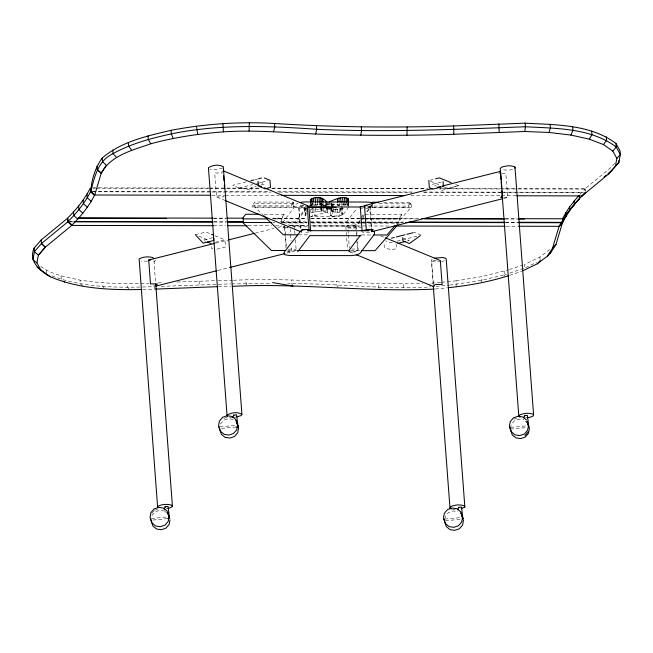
<?xml version="1.0" encoding="UTF-8"?>
<svg xmlns="http://www.w3.org/2000/svg" width="653" height="653" viewBox="0 0 653 653"><rect width="100%" height="100%" fill="white"/><g stroke="black" fill="none" stroke-linecap="round" stroke-linejoin="round"><path stroke-width="0.49" stroke-dasharray="3.27 2.45" d="M355.705 225.734L355.632 226.583L354.048 227.383L351.453 227.889L346.58 227.522L345.853 226.762L348.89 225.22L351.698 224.926L355.705 225.734L356.677 238.704M356.75 239.7L357.436 250.515L353.257 251.829L348.384 251.454M372.422 204.56L366.243 213.441M252.009 205.85L290.446 205.915L293.328 202.095L293.417 207.246L293.328 202.095L254.899 202.03L252.009 205.85L252.099 206.993L290.528 207.066L293.417 203.238M309.016 205.76L320.501 203.973A2.514 0.743 -4.3 0 0 321.521 203.214L319.717 204.144L320.256 211.327L310.526 212.788M320.256 211.327L322.076 210.388L311.816 207.981M348.416 206.993C345.388 213.833 340.033 217.931 332.622 216.38L331.593 203.23C330.198 205.671 338.491 204.283 339.323 205.63M342.156 206.658L342.817 214.404L341.992 213.36L331.732 210.943L333.552 210.005L346.008 208.038M456.088 286.961L456.308 280.823L481.653 276.668L508.458 269.869M444.791 518.988L445.338 516.213L448.505 512.564L453.141 510.948L457.9 511.65M510.515 428.172L511.25 424.474L514.409 420.826L519.053 419.21L523.804 419.912M481.081 282.039L481.922 280.259L481.653 276.668M293.907 226.664L294.34 225.807L293.205 225.122L288.022 224.999M295.393 239.773L296.144 249.74L295.703 250.605L293.826 251.356L288.406 251.707M433.192 284.806L431.364 260.465L432.041 259.176L434.874 258.049M366.782 205.695L370.227 206.707L369.761 207.564L367.859 208.315L365.133 208.723M504.002 276.146L504.973 274.725L508.728 273.452M153.977 262.18L155.61 260.016M223.244 170.841L221.612 173.004L214.715 172.996L216.51 196.928L224.91 200.398M224.501 195.5L223.408 196.937L216.51 196.928M284.088 214.331L281.198 218.151L281.288 219.294L284.177 215.474L284.088 214.331L261.837 214.29M281.557 222.934L281.198 218.151L273.109 218.135M282.659 222.616L296.633 204.12A7.24 2.139 -4.3 0 1 297.809 203.279M284.235 226.444L283.149 227.881L288.071 227.889M306.388 207.368L295.474 221.816L295.556 222.967L307.081 207.711M306.51 212.854L304.967 214.927L307.147 216.314M320.721 206.666L321.056 211.156L321.798 210.16L321.545 206.568M331.724 207.589L331.455 203.997L332.23 202.993L332.548 207.483M331.797 208.487L332.002 211.18L332.769 210.176L332.614 208.38M346.686 221.914L356.995 208.266M360.987 217.531L363.297 214.47L401.734 214.543L401.815 215.686L399.203 219.147L399.481 222.787L362.056 222.722M360.081 220.339L357.656 223.555A7.24 2.139 -4.3 0 1 348.963 225.742L311.628 225.677M362.513 217.123L364.333 214.715M366.766 211.499L371.018 205.866M371.394 205.646L369.761 207.809L371.484 230.746M361.044 227.775L356.383 225.848L354.742 228.011L347.845 228.003M360.17 221.481L356.571 225.538L351.869 226.722L311.718 226.82M362.603 218.265L363.811 216.657M401.734 214.543L398.844 218.363L362.431 218.298M383.662 202.259L410.974 202.308L408.084 206.136L369.647 206.062L369.737 207.205L408.174 207.279L410.786 203.826L378.414 203.76M500.565 171.347L498.933 173.51L505.83 173.527L507.626 197.459L503.683 198.455M220.428 423.944L223.595 420.295L228.232 418.679L232.99 419.381L234.451 420.614M151.937 513.201L153.83 511.013M151.888 515.584L155.047 511.936L159.691 510.32L163.487 510.883M614.742 163.348L611.526 167.029L585.186 188.725L515.837 188.595M396.289 224.289L411.333 207.099L410.974 202.308M579.831 194.374L584.9 189.109L585.104 191.802M300.609 228.379L299.033 207.434L299.866 206.577L303.89 205.687M509.666 273.134L524.702 268.065L524.432 264.473L539.941 256.98L550.528 248.997M306.363 213.776L305.392 214.339L304.853 207.156L305.824 206.593L306.233 211.98M525.616 267.624L536.562 262.335M222.624 168.05L215.71 169.788L209.858 169.168M326.222 208.731L328.949 209.091L332.361 208.005M330.532 215.572L329.994 208.397L333.748 209.376L334.287 216.559L310.657 216.51L314.379 216.012L325.749 212.201L327.586 212.6L330.532 215.572L332.622 216.38M509.397 269.55L522.555 265.102M509.724 275.305L522.163 271.101M223.93 418.336L227.595 417.096L232.346 417.798M154.467 510.287L159.046 508.744M513.829 419.177L517.494 417.936M455.712 184.57L458.414 185.689L440.734 190.7L440.514 187.705M348.465 203.156L348.669 205.85L345.029 204.83L319.521 204.781L312.477 205.785L312.273 203.091M333.748 209.376L340.793 208.372L341.331 215.555M310.118 209.335L315.334 208.372L315.872 215.547M343.021 203.026L343.151 204.822L337.936 205.785L337.732 203.091M322.77 205.409L327.047 205.417M288.226 249.34L292.642 248.752L296.144 249.74M246.099 181.893L232.664 185.281L239.243 187.999L251.683 190.358L251.454 187.362L256.147 186.178M254.743 179.714L257.617 178.995M239.243 187.999L252.678 184.611M256.523 183.648L268.04 180.742M260.841 184.995L264.596 184.048L259.894 182.105M195.32 234.696L205.989 232.011L210.495 233.88M429.772 180.301L434.62 179.085M212.617 237.716L202.92 240.157L205.622 241.275M441.134 182.154L432.408 184.358L436.906 186.219M215.237 242.287L224.934 239.839L225.473 247.022L214.813 249.707M215.759 243.112L227.595 240.133M255.201 233.17L273.934 228.452M277.876 227.456L282.806 226.216M458.414 185.689L447.754 188.382L444.146 186.889M217.898 270.464L229.725 267.477M286.912 253.07L291.842 251.829L291.393 245.846M412.574 232.876L414.492 232.395L421.071 235.113M392.282 242.369L390.363 242.851L385.662 240.908M397.081 241.161L417.234 236.076M407.35 241.006L409.227 240.533L402.648 237.814M441.714 261.469L444.415 260.784M306.42 208.201L301.906 208.601L299.792 208.193L299.033 207.434M309.081 231.962L303.702 232.541M512.523 169.462L508.638 170.237L501.308 169.69M234.313 417.283L235.953 417.038M369.663 232.248L364.243 232.582L362.448 232.06M147.619 261.167L141.277 261.151M166.229 508.663L167.911 508.483M351.624 249.054L356.032 249.054L357.501 249.675M440.612 282.357L429.821 283.41L430.09 287.002C383.94 289.703 337.887 283.475 291.72 283.663L287.647 283.655M441.591 282.259L456.308 280.823M435.975 286.422L448.725 285.173M449.713 285.083L481.922 280.259L504.973 274.725L504.704 271.134M435.331 288.985L447.191 287.826M219.922 426.825L235.692 425.348M221.489 428.384L236.272 426.997M510.736 427.356L526.506 425.878M510.336 429.103L526.106 427.617M151.374 518.474L167.144 516.988M152.941 520.033L167.731 518.637M444.832 519.094L462.569 517.429M445.411 520.751L460.202 519.364M440.808 261.698L436.571 261.959L433.053 261.502L431.364 260.465M157.953 282.896L162.964 282.667M176.996 282.031L217.261 280.619M161.234 286.349L230.689 283.916M233.456 280.259C296.601 277.386 359.623 285.002 422.703 283.647M40.812 266.383C52.028 275.019 66.647 277.027 80.074 280.137C102.839 283.508 125.898 284.382 148.876 283.222M142.795 289.459L154.598 289.14L154.214 286.675C119.793 287.744 83.845 288.34 51.269 275.639M218.273 280.594L232.444 280.284M231.701 283.892L271.346 283.622M218.347 286.659L230.574 286.381M525.575 417.765L527.249 417.732M92.571 187.827L208.838 188.04M209.858 188.04L259.837 188.129M272.072 188.154L428.123 188.439M442.399 188.464L514.817 188.595M93.306 188.211L95.338 188.211M96.358 188.219L208.552 188.423M209.572 188.423L259.551 188.513M271.787 188.537L424.776 188.815M439.053 188.839L500.247 188.954M501.267 188.954L584.9 189.109M92.84 191.419L223.391 191.656M224.412 191.656L269.289 191.737M277.443 191.753L412.076 191.998M423.291 192.023L500.81 192.162M501.83 192.162L583.423 192.309M92.555 191.794L210.862 192.015M211.882 192.015L271.036 192.121M279.198 192.137L411.782 192.382M424.026 192.406L502.557 192.545M503.577 192.545L583.129 192.692M211.98 195.223L224.208 195.247M225.228 195.247L279.264 195.345M410.786 195.59L500.508 195.753M501.528 195.753L515.805 195.778M503.683 197.451L507.626 197.459M293.14 203.605L254.711 203.54L254.98 207.181L262.963 214.968M303.253 205.524L300.298 205.515L298.666 207.678L300.462 231.611M293.695 206.887L307.685 206.911M366.896 207.017L372.896 207.025L372.626 207.393L372.349 203.752M254.98 207.181L305.604 207.27M362.464 207.376L411.055 207.466L410.786 203.826M213.678 218.135L225.914 218.151M272.832 218.241L306.486 218.298M310.567 218.306L359.525 218.396M360.546 218.404L363.607 218.404M364.627 218.404L418.679 218.51M505.373 218.665L517.609 218.69M213.384 218.518L225.628 218.535M272.546 218.624L307.22 218.682M311.301 218.69L416.353 218.886M505.087 219.049L517.323 219.065M274.48 218.918L281.565 218.926M360.774 219.073L363.803 219.081M364.815 219.081L399.203 219.147M70.14 221.457L72.181 221.465M213.947 221.726L226.183 221.742M280.243 221.84L306.763 221.889M310.534 221.849L361.835 221.996M362.856 221.996L365.917 221.996M366.937 222.004L403.652 222.069M505.642 222.257L517.878 222.273M69.847 221.84L72.907 221.849M213.662 222.102L225.897 222.126M281.99 222.232L306.469 222.273M310.55 222.281L359.509 222.371M360.529 222.371L364.603 222.379M365.623 222.379L403.366 222.453M505.357 222.64L517.592 222.657M272.734 222.559L274.758 222.559M281.835 222.575L307.22 222.616M311.285 222.624L360.032 222.714M283.59 222.942L306.91 222.983M311.987 222.991L361.68 223.081M362.693 223.089L399.203 223.155M289.434 225.636L307.596 225.669M213.458 225.693L225.693 225.718M248.116 225.758L271.566 225.799M275.648 225.807L281.761 225.816M289.924 225.832L307.253 225.865M311.334 225.873L389.833 226.02M506.067 226.232L517.282 226.248M292.544 226.787L307.677 226.811M298.527 234.835L309.702 234.851M361.501 234.949L372.667 234.966M287.687 250.523L296.829 250.54M350.661 250.638L359.803 250.654M286.92 251.821L291.842 251.829M349.42 248.94L349.649 251.936L356.546 251.944L358.179 249.789L357.501 240.81M436.392 260.531L433.429 260.523L431.796 262.686L433.6 286.618M288.406 227.815L284.79 227.26L284.422 226.452L286.145 249.389M452.505 509.373L455.361 509.789M283.018 226.126L284.937 226.607M323.072 203.067L323.276 205.76L319.521 204.781L319.39 202.985M360.644 208.127L362.439 208.65M430.605 181.297L440.538 185.395M380.634 235.872L384.364 237.414M349.649 251.936L354.31 253.862M215.008 235.741L224.934 239.839M198.928 236.19L207.956 239.92M213.098 249.005L211.392 248.295L211.172 245.422M525.273 421.144L527.477 422.997M164.442 511.021L166.646 512.874M82.939 286.275L80.343 283.72L80.074 280.137M104.292 288.259L102.848 286.398L102.578 282.806M379.385 288.316L378.454 287.083L378.185 283.492M338.14 287.32L336.581 284.871L336.311 281.28M293.001 286.104L291.72 283.663L291.45 280.072M128.633 289.026L127.849 287.402L127.58 283.81M246.532 285.206L245.601 279.99M310.714 203.336L310.926 206.03M585.186 188.725L585.39 191.419M539.941 256.98L540.137 259.674M403.383 284.308L403.652 287.9M396.085 243.847L396.444 248.638L390.902 250.034L384.323 247.316L383.98 242.826M370.227 206.707L371.884 228.648M356.383 225.848L356.979 233.831M348.571 202.814L348.841 206.405M348.155 203.41L348.351 206.095M347.788 203.573L347.918 205.369M347.11 203.067L347.314 205.76M346.531 203.222L346.67 205.018M348 229.995L348.294 233.986M348.376 234.982L349.347 247.944M345.674 203.548L345.812 205.344M344.89 203.034L345.029 204.83M345.853 226.762L347.576 249.699M343.845 203.01L344.049 205.703M341.813 207.817L342.352 214.992M341.454 206.177L341.992 213.36M341.095 203.197L341.225 204.985M340.442 208.503L340.776 212.992M339.299 203.524L339.429 205.32M339.331 208.846L339.87 216.029M337.552 209.189L338.091 216.372M335.626 209.368L336.173 216.551M333.014 202.83L333.348 207.319M333.422 208.209L333.552 210.005M332.002 204.169L332.54 211.352M331.242 203.499L331.463 207.352M331.577 207.981L331.732 210.943M330.785 208.862L331.332 216.045M329.961 201.557L330.5 208.74M329.259 201.769L329.528 205.36M329.594 206.258L329.798 208.952M328.41 201.908L328.679 205.499M328.745 206.397L328.949 209.091M327.52 201.957L327.79 205.54M327.863 206.438L328.067 209.131M327.251 208.111L327.586 212.6M326.712 201.908L326.982 205.491M327.047 206.389L327.251 209.082M326.663 205.205L327.202 212.388M326.067 201.761L326.337 205.352M326.41 206.25L326.606 208.944M325.684 201.557L326.557 212.249M325.21 205.018L325.749 212.201M324.321 205.066L324.859 212.249M323.472 205.205L324.01 212.38M322.974 208.103L323.308 212.592M322.345 203.491L322.484 205.287M321.537 203.214L322.027 210.658M321.472 205.671L321.276 202.977L320.501 203.973L320.656 205.768M321.056 203.156L321.268 205.54M321.333 206.438L321.676 210.927M320.729 202.805L320.933 205.499M320.998 206.397L321.268 209.988M317.505 202.985L317.644 204.781M315.587 203.173L315.717 204.96M313.807 203.516L313.938 205.311M313.84 208.829L314.379 216.012M312.624 202.952L312.828 205.646M312.044 209.164L312.583 216.347M311.481 203.491L311.612 205.287M311.252 203.646L311.391 205.442M310.779 203.001L310.975 205.695M310.183 210.233L310.322 212.029M305.89 215.963L305.351 208.78L304.42 207.727L304.853 207.156L304.42 207.727L305.139 215.49M294.34 225.807L294.642 229.799M294.715 230.795L294.944 233.782M290.12 228.893L291.018 240.859M284.781 225.718L286.43 247.658M199.043 281.027L199.312 284.618M153.969 260.694L155.479 282.129M154.084 284.879L154.214 286.675M61.064 275.901L61.333 279.492M46.428 270.301L46.698 273.885M321.798 210.16A2.514 0.743 -4.3 0 1 321.039 211.156M332.01 211.18A2.514 0.743 -4.3 0 1 332.769 210.176M331.471 203.997A2.514 0.743 -4.3 0 1 331.61 203.23"/><path stroke-width="0.98" d="M97.003 166.091L97.273 169.682L101.288 173.118C110.912 155.128 133.024 150.157 150.778 143.774C174.522 137.318 198.904 133.71 223.416 131.865C254.18 129.833 284.945 132.543 315.668 134.012C361.697 135.718 407.766 135.718 453.794 134.265L453.688 125.947C393.971 127.849 334.173 127.278 274.546 123.482C239.937 121.442 205.132 123.841 171.078 130.306C147.056 135.963 121.466 141.546 102.203 157.977C95.362 167.552 91.387 179.853 90.8 191.411L94.726 195.01L210.96 195.223M308.836 207.221L308.869 206.381L307.375 205.768M310.632 231.154L308.869 206.381M514.882 168.254L514.956 166.997C510.752 164.98 505.716 165.772 501.455 167.266L500.19 168.556L501.031 179.714M514.956 166.997L533.566 414.492L533.493 415.757L531.134 416.965L527.249 417.732M406.941 135.31L407.129 126.984M249.062 130.992L249.348 122.666M453.794 134.265L524.783 131.49L525.42 126.755L525.151 123.164L453.688 125.947M360.807 135.228L361.55 130.494L361.28 126.902M213.458 225.693L71.74 225.432L67.814 221.84L67.537 218.249L41.196 239.945L34.136 248.05C28.185 261.265 39.923 271.044 50.305 276.733C79.013 289.018 111.018 290.144 141.815 289.491M40.976 270.22L36.943 262.922L38.388 255.16L45.237 247.291L41.474 243.528L41.196 239.945M516.817 195.778L582.068 195.9L608.572 174.041L615.428 166.172L616.865 158.418L620.35 154.508L620.081 150.916L615.918 143.391C590.206 124.209 555.785 124.87 525.151 123.164M169.992 519.894L169.127 524.449L165.911 528.163L161.324 529.714L156.573 529.012L152.851 526L150.043 517.2L150.9 512.638L154.124 508.924L158.703 507.381L163.462 508.075L167.184 511.095L168.719 515.511M169.119 516.801L168.205 521.429L164.98 525.151L160.401 526.693L155.643 525.991L151.978 522.906L150.386 518.564M462.569 517.429L461.655 522.057L458.439 525.779L453.851 527.322L449.101 526.62L445.428 523.535L443.501 517.829L444.358 513.266L447.574 509.552L452.162 508.01L456.912 508.703L460.643 511.723L462.177 516.139M315.668 134.012L316.689 129.286L316.419 125.694M273.501 131.784L274.815 127.074L274.546 123.482M524.783 131.49L549.034 132.461L550.422 127.751L550.153 124.16M90.8 191.411C94.775 176.31 97.77 161.079 113.059 153.586C131.18 143.619 151.267 138.265 171.347 133.898C219.196 123.98 268.269 125.882 316.689 129.286C386.282 132.461 455.884 129.376 525.42 126.755C556.054 128.461 590.475 127.8 616.187 146.982L620.35 154.508L618.864 162.507L608.572 174.041M94.726 195.01L101.199 173.282L106.325 165.242L102.472 161.569L102.203 157.977M523.053 270.669L537.207 263.836L547.483 256.09L550.797 252.589L555.997 244.475L562.47 222.738L518.613 222.665M164.107 509.944L165.07 506.736L168.033 506.45L169.445 517.878L168.841 516.229M232.892 417.496L233.619 415.088L236.574 414.81L237.994 426.238L237.382 424.581M457.802 509.773L458.528 507.365L461.483 507.079L462.904 518.506L462.291 516.858M547.483 256.09L552.52 248.213L559.082 226.322L562.47 222.738M523.714 418.026L524.432 415.618L527.395 415.341L528.808 426.768L527.893 424.287M549.034 132.461L570.869 135.057L572.926 130.429L572.657 126.837M227.562 416.41L227.032 415.194L208.421 167.699C212.56 164.907 218.926 164.23 223.31 166.76L241.912 414.255L241.235 415.545L236.77 416.916M451.664 508.997L449.974 507.961L450.652 506.671C454.872 504.745 459.916 504.279 464.332 505.806L464.854 507.022L461.222 508.736M371.565 231.497L372.03 230.64L370.92 229.946L368.578 229.636L363.346 230.411M68.1 221.457L67.83 217.865C76.638 209.099 84.612 199.336 90.245 188.203L90.514 191.794C84.882 202.928 76.907 212.69 68.1 221.457L72.026 225.056C80.841 216.29 88.808 206.528 94.44 195.394L90.514 191.794L92.555 191.794M579.268 195.933L579.464 198.618L566.494 214.078L559.368 225.946L562.755 222.363L562.486 218.771L565.743 212.837L569.612 206.903L578.558 195.769M570.869 135.057L589.3 139.162L591.936 134.665L591.667 131.073M347.886 199.818L348.131 198.667C341.96 195.631 334.989 199.687 329.259 201.769M589.3 139.162L603.503 144.599L606.572 140.264L606.302 136.673M242.769 218.078L245.659 214.257L259.812 214.282M297.719 251.683L309.849 235.627L361.06 235.725M371.386 203.769L372.536 202.242L378.609 202.25M360.366 235.382L348.841 250.63L297.629 250.54M371.557 231.742L373.19 229.578L366.292 229.57L364.496 205.638L432.531 188.488M326.712 201.908C323.039 197.173 315.277 195.9 310.444 199.745L310.648 202.438M616.865 158.418L612.832 151.112L616.187 146.982L615.918 143.391M579.464 198.618L570.983 208.136M524.988 435.616L528.146 431.968M69.847 221.84L67.814 221.84L41.474 243.528L34.405 251.642L32.919 259.641L36.943 262.922M71.74 225.432L45.4 247.128L38.388 255.16L34.405 251.642L34.136 248.05M394.943 225.816L386.886 234.99L373.687 234.966M397.857 224.681L375.034 250.679L361.835 250.654M537.207 263.836L540.211 260.571M552.52 248.213L555.997 244.475M615.428 166.172L618.864 162.507L618.726 160.711M581.782 196.284L585.17 192.7L576.077 202.201M566.494 214.078L574.371 204.552L574.101 200.969M562.625 220.012L566.012 216.429L569.881 210.495L569.612 206.903M155.724 284.022L172.425 506.165L171.159 507.454L167.911 508.483M519.919 417.185L518.8 416.051L520.066 414.761C524.318 413.267 529.363 412.476 533.566 414.492M604.049 177.004L606.376 175.086M607.927 173.812L611.804 170.621M549.173 253.813L550.797 252.589M420.295 235.676L409.447 243.536L402.868 240.818L402.648 237.814M299.964 232.003L284.21 252.14L284.194 254.123L285.181 254.841L289.663 255.494L351.208 255.609L356.669 254.972L359.901 253.421L374.479 234.125L374.496 232.141L373.508 231.423M227.032 415.194C231.17 412.402 237.537 411.725 241.912 414.255M362.113 231.252L360.309 207.311L361.542 206.47L365.843 205.752M508.769 275.623C489.138 281.925 468.666 285.565 448.178 287.728M250.899 180.685L253.78 179.959M258.58 178.751L261.461 178.024M435.592 178.84L439.469 177.861L451.199 182.709M216.91 270.709L155.773 286.112L157.414 283.949L150.517 283.941L148.713 260.008L214.772 243.357M228.583 239.88L254.213 233.423M437.461 187.248L440.416 186.505M442.391 186.007L500.565 171.347L502.361 195.288L500.729 197.443L502.704 197.451M229.725 267.477L284.945 253.568M372.545 231.497L502.696 198.7M391.457 238.198L394.339 237.472M396.257 236.99L404.893 234.811M406.819 234.329L412.574 232.876M397.963 243.373L405.472 241.479M434.874 258.049L443.003 257.535L445.721 258.31L446.244 259.527L464.854 507.022M434.343 289.083C367.133 292.438 299.915 282.831 232.607 286.341M236.272 426.997L238.247 426.809L238.533 428.246L237.676 432.8L234.46 436.522L229.872 438.065L225.122 437.363L221.391 434.351L219.857 429.935L218.592 425.552L219.449 420.997L222.665 417.275L227.252 415.732L232.003 416.434L235.733 419.446L237.268 423.862M167.731 518.637L169.698 518.458L167.527 512.458M155.61 289.091L217.327 286.683M281.304 195.353L404.672 195.573M364.496 205.638L366.464 205.638M308.689 206.911L360.897 207.009M308.649 207.279L336.066 207.328M78.025 217.882L212.658 218.126M226.934 218.159L243.251 218.184M421.74 218.51L504.353 218.665M518.629 218.69L562.486 218.771M78.76 218.265L166.474 218.429M424.507 218.902L504.067 219.041M518.343 219.073L524.465 219.081M267.404 218.902L243.128 218.861L243.406 222.502L271.721 222.551M75.242 221.465L212.927 221.718M227.203 221.742L243.528 221.775M408.754 222.077L504.622 222.257M518.898 222.281L562.755 222.363L566.012 216.429L565.743 212.837M73.928 221.849L212.641 222.102M226.918 222.126L243.234 222.159M405.399 222.453L504.336 222.632M227.726 225.718L247.103 225.758M395.955 226.028L505.047 226.224M518.302 226.248L559.082 226.322M307.481 230.656L369.035 230.77M297.515 234.827L283.296 234.802L263.69 215.678M285.663 250.515L271.444 250.491L243.128 222.869M148.713 260.008L150.68 260.008M272.587 282.553L293.001 286.104M310.673 230.313L306.624 229.521L303.816 229.823L301.662 230.509L300.829 231.366L301.596 232.125M264.318 177.926L269.958 180.261L270.497 187.444L264.955 188.839L259.314 186.505M223.244 170.841L261.494 186.644M264.285 187.803L307.196 205.532L309 229.464L302.102 229.448L300.462 231.611L225.84 200.781M385.294 237.798L440.334 260.539L442.13 284.471L435.233 284.455L433.6 286.618L356.179 254.629M211.401 234.247L213.204 234.998M207.425 242.018L211.033 243.512M311.277 200.798L310.575 200.308L310.706 202.103M603.503 144.599L612.832 151.112M37.082 267.175L50.305 276.733M526.547 419.977L522.824 416.965L518.074 416.263L513.487 417.814L510.271 421.528L509.405 426.083L512.213 434.882L515.935 437.894L520.686 438.596L525.273 437.053L528.489 433.331L529.354 428.776L529.061 427.34M63.243 281.1L64.508 282.169M97.273 169.682L101.199 173.282M91.191 201.32L87.257 197.72L86.988 194.129M87.314 207.254L83.388 203.663L83.119 200.071M82.825 213.196L78.899 209.597L78.629 206.005M77.731 219.13L73.805 215.531L73.536 211.939M41.474 243.528L45.4 247.128M153.822 258.67L152.696 257.527C148.239 256.441 143.162 256.596 139.13 258.963L157.659 507.724L157.74 506.459C161.773 504.1 166.842 503.945 171.306 505.03L172.425 506.165M195.32 234.696L203.148 243.153L213.817 240.467L213.588 237.472M116.601 157.504L113.059 153.586L112.789 149.994M131.645 150.231L128.568 146.092L128.298 142.501M524.432 415.618L524.743 416.124M458.528 507.365L458.83 507.863M233.619 415.088L233.921 415.594M165.07 506.736L165.38 507.234M150.778 143.774L148.296 139.432L148.027 135.84M360.309 207.311L360.644 208.127M173.143 138.403L171.347 133.898L171.078 130.306M526.889 421.34L528.481 425.691L527.567 430.319L524.351 434.041L519.764 435.584L515.013 434.882L511.34 431.796L509.748 427.446M460.985 513.087L463.442 520.514L462.585 525.077L459.369 528.791L454.782 530.334L450.031 529.64L446.301 526.628L443.844 519.192M236.076 420.81L237.659 425.16L236.745 429.788L233.529 433.502L228.942 435.053L224.191 434.351L220.518 431.266L218.935 426.915M237.292 424.205L238.247 426.809M527.134 421.634L528.808 426.768M461.222 513.372L462.904 518.506M236.313 421.103L237.994 426.238M167.772 512.744L169.445 517.878M197.728 134.371L196.422 126.151M498.786 123.89L499.21 132.2M501.178 181.738L501.716 188.839M501.863 190.872L518.8 416.051M443.069 181.673L443.428 186.456L432.768 189.141L429.348 187.729L428.801 180.546M433.274 285.826L449.974 507.961M348.302 199.23L348.506 201.916M348.131 198.667L348.4 202.259M347.38 198.194L347.649 201.777M346.123 197.843L346.465 202.332M344.482 197.655L344.825 202.136M342.613 197.639L342.956 202.128M340.686 197.81L341.029 202.299M338.891 198.137L339.16 201.728M337.397 198.602L337.666 202.193M322.737 198.577L323.006 202.169M321.937 198.112L322.215 201.704M320.647 197.769L320.99 202.259M318.982 197.598L319.325 202.087M317.105 197.598L317.44 202.087M315.179 197.786L315.513 202.275M313.399 198.128L313.669 201.72M311.938 198.602L312.207 202.193M310.918 199.157L311.122 201.85M258.017 181.33L258.376 186.121M222.91 123.564L223.416 131.865M223.62 175.828L223.995 180.816M224.297 184.807L224.599 188.79M299.866 202.569A7.24 2.139 -4.3 0 1 305.318 201.932L366.872 202.046A7.24 2.139 -4.3 0 1 372.234 204.258"/></g></svg>
